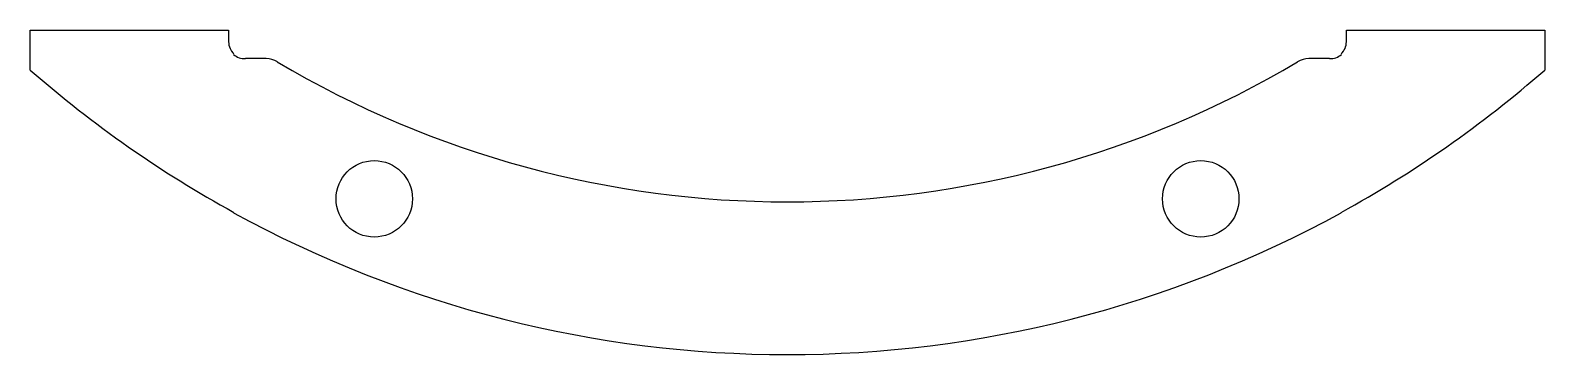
# Model space of a CAD drawing. Extents: x -3.6 to 6.9, y 24.1 to 26.4.
import ezdxf

# ---------------------------------------------------------------- set-up
doc = ezdxf.new("R2010")
doc.units = 0
doc.header["$LTSCALE"] = 1.21
doc.layers.get('0').update_dxf_attribs({"linetype": 'CONTINUOUS'})

msp = doc.modelspace()

# ---------------------------------------------------------------- linework, layer by layer
at = {"color": 3}
for p, q in [((-3.635, 26.073), (-3.635, 26.351)), ((-3.635, 26.351), (-2.254, 26.351)), ((-2.254, 26.351), (-2.254, 26.272)), ((5.529, 26.351), (6.91, 26.351)), ((5.529, 26.272), (5.529, 26.351)), ((6.91, 26.351), (6.91, 26.073)), ((-1.993, 26.154), (-2.137, 26.154)), ((5.412, 26.154), (5.268, 26.154))]:
    msp.add_line(p, q, dxfattribs=at)
for centre in [(-1.24, 25.179), (4.515, 25.179)]:
    msp.add_circle(centre, 0.266, dxfattribs=at)
for centre, radius, start, end in [((-2.136, 26.272), 0.118, 180, 226.2437), ((5.411, 26.272), 0.118, 313.7563, 360), ((-2.142, 26.272), 0.118, 228.386, 272.3268), ((-1.996, 25.997), 0.157, 58.7987, 88.9727), ((5.271, 25.997), 0.157, 91.0273, 121.1989), ((5.417, 26.272), 0.118, 267.6732, 311.614), ((1.643, 32.127), 8.031, 228.9111, 241.265), ((1.637, 32.127), 6.969, 239.3537, 300.6463), ((1.632, 32.127), 8.031, 298.735, 311.0889), ((1.637, 32.127), 8.031, 241.302, 298.698)]:
    msp.add_arc(centre, radius, start, end, dxfattribs=at)

doc.saveas('drawing.dxf')
